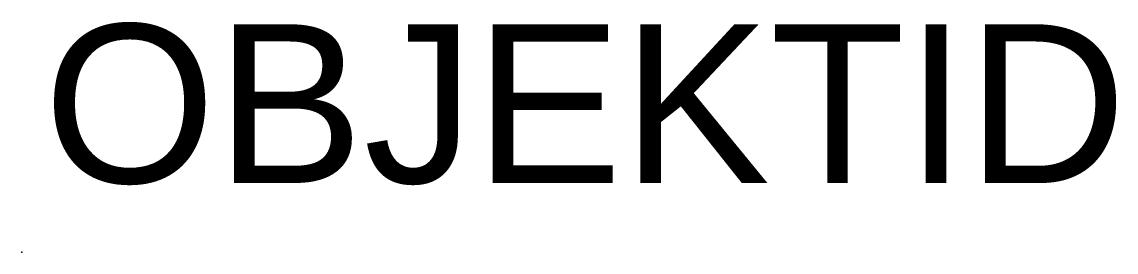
# Model space of a CAD drawing. Header units: metres. Extents: x 0 to 1.38, y 0 to 0.29.
import ezdxf

# ---------------------------------------------------------------- set-up
doc = ezdxf.new("R2010")
doc.units = ezdxf.units.M
doc.layers.add('714847102', color=253, linetype='Continuous')
doc.layers.add('r_714847102', color=7, linetype='Continuous')
doc.styles.get("Standard").update_dxf_attribs({"font": 'arial.ttf'})

# ---------------------------------------------------------------- blocks, each defined once
blk = doc.blocks.new('Sveivskap')
at = {"layer": 'r_714847102'}
blk.add_point((0, 0), dxfattribs=at)

msp = doc.modelspace()

# ---------------------------------------------------------------- block references
at = {"layer": '714847102'}
msp.add_blockref('Sveivskap', (0, 0), dxfattribs=at)

# ---------------------------------------------------------------- texts
at = {"layer": 'r_714847102'}
msp.add_attdef('OBJEKTID', (0.0273, 0.0871), 'ObjektID', height=0.2, dxfattribs=at)

doc.saveas('drawing.dxf')
